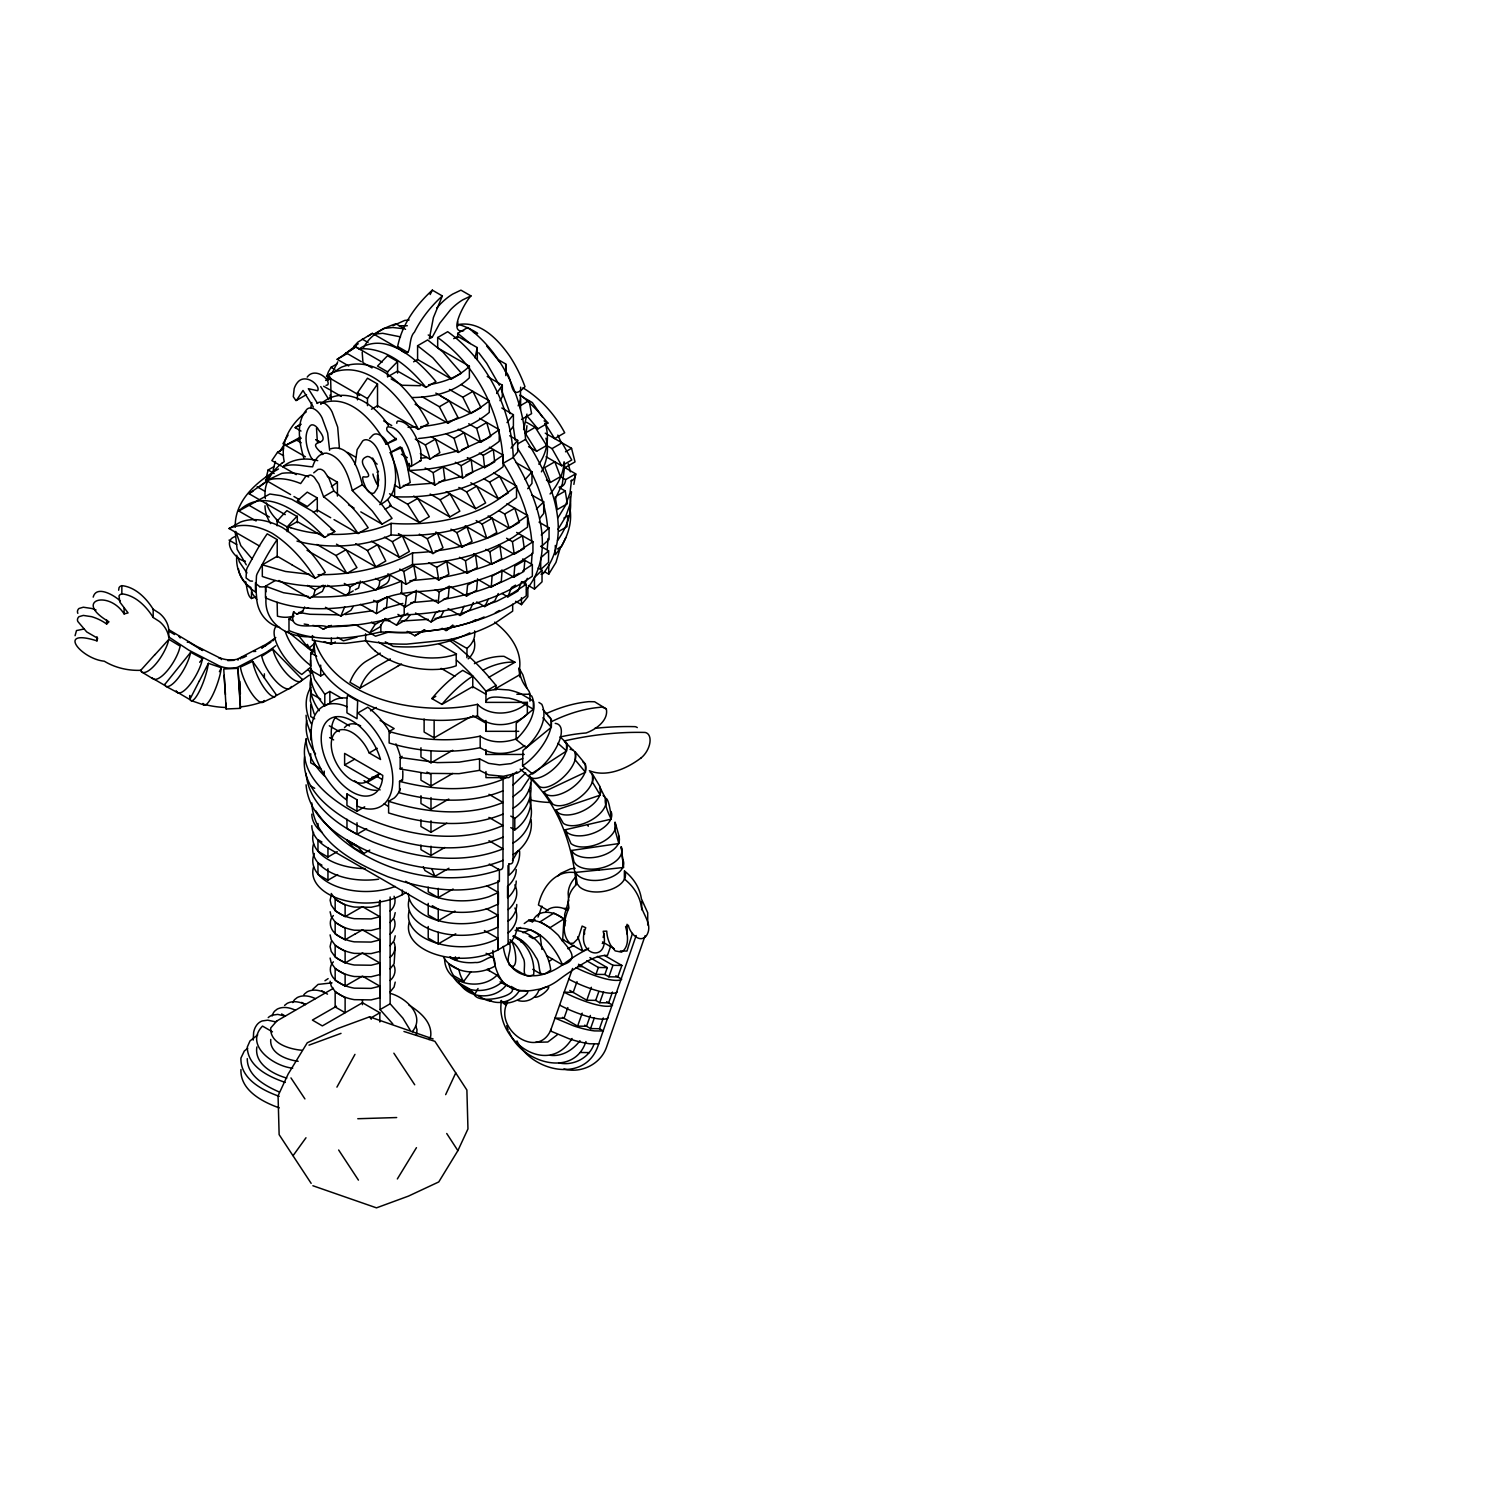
<?xml version="1.0" encoding="UTF-8"?>
<svg xmlns="http://www.w3.org/2000/svg" width="1498" height="1498" viewBox="0 0 1498 1498"><rect width="100%" height="100%" fill="white"/><g stroke="black" fill="none" stroke-linecap="round" stroke-linejoin="round"><path stroke-width="1.5" d="M154.987 654.514L140.756 670.318A56.568 46.195 0 0 1 104.28 661.198C81.061 658.933 55.688 627.924 96.977 640.863L96.977 636.762M96.977 640.863L97.613 638.242L86.697 631.913L77.859 621.539A5.543 4.531 0 0 1 77.634 618.73L78.046 617.831A5.543 4.531 0 0 1 79.057 616.67L83.308 615.416L91.696 616.689A46.363 37.862 0 0 1 106.639 624.029L106.639 619.91M106.639 624.029L108.961 621.801C72.634 600.698 108.399 589.313 124.109 613.899L128.079 612.925L119.84 602.065L119.016 595.998A4.251 3.464 0 0 1 120.608 594.332L121.844 593.845L121.844 585.643C135.307 587.01 146.373 598.226 153.171 609.255L153.171 617.476L159.462 621.52A32.862 26.833 0 0 1 168.694 636.912L188.917 650.226L219.12 665.805A24.792 20.242 0 0 0 237.246 667.434L265.745 652.697A162.046 132.311 0 0 0 275.782 645.75M124.109 613.899L124.109 607.757M168.787 637.867L168.694 628.711A32.862 26.833 0 0 0 159.462 613.3L153.171 609.255M176.09 691.477L189.815 699.547L189.815 695.447M235.28 532.408L237.133 549.279L246.29 564.821M235.28 527.202C234.287 500.557 257.281 481.064 278.459 468.986M239.212 687.488L239.193 681.328M264.36 677.939L264.36 673.819M310.704 753.681L310.704 762.856L320.684 768.624M310.704 739.881L310.704 730.088M310.704 704.959L310.704 716.531L314.692 718.834M310.704 681.796L310.704 693.387L320.684 699.135M314.505 650.656L310.723 652.847L310.704 670.224L320.684 675.972L324.467 673.8M320.684 675.972L320.684 665.131M357.46 399.835L357.46 392.813L367.478 378.208L377.515 383.994L377.515 407.306M397.569 373.114L397.569 361.524L387.533 355.738L377.515 366.074L387.533 371.86L387.533 376.504M420.957 845.041L420.957 849.666L430.975 855.452L444.812 847.475M420.957 819.631L420.957 826.503L430.975 832.289L446.779 823.17M420.957 795.7L420.957 803.527L430.993 809.313L448.763 799.052M420.957 773.249L420.957 780.196L430.993 785.982L452.714 773.436M420.957 747.764L420.957 757.033L430.993 762.819L452.714 750.273M424.121 719.021L424.121 732.054L434.139 737.84L470.84 716.662M428.222 926.513L428.222 938.104L438.24 943.89L455.748 933.797M428.222 903.369L428.222 914.941L438.24 920.727L454.961 911.065M430.975 855.452L430.975 846.183M430.975 832.289L430.975 820.829M430.993 809.313L430.993 797.554M430.993 785.982L430.993 774.391L426.967 772.088M430.993 762.819L430.993 751.247M434.139 737.84L434.139 720.482M526.528 589.519C558.211 550.684 536.303 494.977 513.271 457.489C511.586 408.917 487.487 360.157 447.696 331.713L437.678 337.518L437.678 347.911L469.38 366.224L469.38 377.796C454.4 392.513 432.379 397.401 411.969 397.532M438.24 943.89L438.24 932.299M438.24 920.727L438.24 909.155L432.229 905.691M457.695 337.687L457.695 333.324L467.751 327.519C502.616 353.341 522.128 396.764 525.592 439.363C550.159 476.851 575.195 533.569 543.062 573.678M524.225 754.43L485.951 754.486L485.951 749.824M518.72 731.324L485.951 731.324L485.951 720.463M314.449 640.208C334.747 701.345 421.874 716.568 477.506 704.322L477.506 715.894C490.295 728.964 514.938 726.586 527.352 713.947L527.352 702.375L485.951 702.375C486.944 694.042 502.373 697.956 508.721 698.087A55.314 45.165 0 0 1 520.368 701.682L533.363 709.209L516.23 723.197L516.098 739.488L526.116 747.689C537.108 737.222 548.867 719.658 541.808 704.303L538.924 702.431M456.459 660.131L460.916 664.082A184.104 106.283 60 0 1 477.75 681.496L485.951 691.177L485.951 694.248L472.731 686.608L441.947 704.397L431.911 698.592L432.791 697.469A107.762 62.223 -60 0 1 459.174 672.696L462.732 670.374L472.769 676.16L472.769 687.844M390.435 733.14A57.729 33.331 60 0 0 367.778 707.225L357.76 713.029A57.729 33.331 60 0 1 392.813 779.185A57.729 33.331 60 0 1 358.996 806.842L357.011 805.961L357.011 799.782L346.974 793.903L346.937 805.493L356.973 811.279L364.707 806.804M356.973 811.279L356.992 799.707M515.125 930.37C534.88 931.775 548.549 951.605 550.702 970.011C535.067 982.033 542.351 964.993 535.778 957.128C530.76 948.084 523.476 939.583 513.514 935.988M311.846 802.984C313.269 842.475 356.075 863.447 387.963 876.779C423.148 888.951 463.987 896.871 499.377 881.442L499.377 869.851L489.284 864.028M519.563 850.92C520.349 860.226 516.136 869.514 508.871 875.338L508.871 863.747M118.66 590.231L119.016 587.778A4.251 3.464 0 0 1 120.608 586.13L121.844 585.643M555.234 723.403A33.705 13.763 -50.8 0 1 558.174 743.738A33.705 13.763 -50.8 0 1 532.595 773.96L522.559 765.778L522.971 750.479L551.358 727.26L551.358 719.134L542.969 709.603M314.374 641.481C311.94 677.283 349.783 698.349 378.638 709.397C410.152 720.295 444.925 724.208 477.506 715.894M519.694 676.291L519.001 667.977M323.25 585.212L315.198 589.856L313.438 595.923L309.618 598.208L278.965 580.475M564.109 461.759C563.66 473.799 557.687 484.921 550.066 493.966M564.315 469.043L562.33 484.097L555.346 498.665M270.745 1039.443C269.434 1053.543 286.736 1059.798 298.177 1061.296M627.231 934.172L627.025 924.285M304.6 606.952L302.409 612.176L297.016 614.105L293.383 611.989L293.383 615.884L292.035 616.371A59.939 34.604 60 0 1 277.448 616.165L277.13 602.346M563.997 918.836L550.009 927.693L539.973 921.907L553.96 913.05L563.997 918.836L562.686 939.527L582.741 951.099L588.751 948.14M339.447 448.539L337.687 427.136L332.163 412.1A13.37 7.715 60 0 0 317.07 403.393M355.12 464.68L357.142 449.643L362.647 440.992A13.37 7.715 60 0 1 377.739 449.7C385.342 465.784 388.694 485.858 380.867 502.448M358.265 582.198L350.214 586.841L349.24 592.44L346.263 595.53L327.5 585.325M360.269 581.037L358.621 587.984L355.232 589.725M316.509 428.147L317.37 442.116M405.19 606.99L415.208 601.204L416.556 590.399L406.52 596.185L405.19 606.99L387.345 596.691M438.202 602.926L448.258 597.122L449.306 586.149L439.251 591.953L438.202 602.926L418.111 591.336M491.269 587.141L492.093 576.112L502.111 570.326L501.287 581.355L491.269 587.141L477.338 579.127M531.378 564.034L532.202 553.005M547.238 549.41L548.062 538.475M93.194 597.122C96.378 584.726 114.541 595.418 120.158 600.923M513.87 577.198L514.769 566.132L524.824 560.327L523.926 571.393L513.87 577.198L501.774 570.214M362.179 352.142L362.965 362.647L372.047 367.909M240.504 706.925L240.373 708.367L226.179 708.985L226.029 703.18M237.957 660.169L238.276 659.139M304.543 756.696C300.686 790.101 332.837 812.777 359.146 826.39C403.205 846.782 457.021 856.987 503.01 837.12M531.434 777.949C531.322 790.476 523.495 801.786 513.102 808.283M306.753 720.575C304.431 732.372 308.869 744.3 315.535 753.906M560.608 546.658L555.983 562.387L548.755 574.165L544.804 571.88M330.627 378.058L331.17 399.835M505.8 375.605L505.725 363.995L497.748 359.389M520.536 409.31L520.667 398.768M526.94 414.103L523.607 429.608M525.948 434.682L526.94 425.713M563.922 467.058L575.663 473.836L565.607 479.622L565.439 481.214A16.984 9.812 60 0 1 559.166 487.019M256.87 1046.971C254.117 1063.842 272.954 1074.235 286.792 1078.092M416.425 1035.024L417.024 1029.725L415.789 1026.13M571.506 480.109L570.045 492.786L565.495 505.444L557.911 517.84M571.506 491.719L570.045 504.395L565.495 517.053L557.911 529.449M325.16 585.381L322.351 591.429L309.618 598.208M450.392 586.767L466.515 596.092L467.563 585.1L475.578 580.475M310.798 678.837C308.438 690.072 312.689 701.682 319.243 710.745M310.798 690.353L310.311 700.858L314.224 713.928M344.727 606.859L340.776 616.146L325.422 607.289M203.016 703.386A24.867 5.524 -71.2 0 0 211.012 698.237A24.867 5.524 -71.2 0 0 220.543 672.508L221.404 667.771L208.391 663.333L207.529 668.089A24.867 5.524 -71.2 0 1 196.762 695.858A24.867 5.524 -71.2 0 1 189.666 695.877M442.341 295.949C431.012 306.266 421.238 318.437 414.422 332.2C406.576 339.409 414.103 364.183 397.569 346.862C401.857 324.71 415.807 305.236 432.323 290.144L442.341 295.949L433.409 317.595L429.346 338.679L432.229 337.293L439.794 323.212L450.561 309.674A51.737 29.866 -60 0 1 462.657 299.9L470.971 295.93L460.935 290.144L452.639 294.114A51.737 29.866 -60 0 0 440.524 303.888L436.742 308.026M310.723 408.205L311.79 402.55M632.456 933.423L626.969 951.061L620.284 950.949M636.182 935.52L597.627 1046.952C583.827 1083.859 531.135 1070.939 516.96 1040.904M645.114 935.67L606.559 1047.102C600.679 1064.179 581.149 1073.766 563.922 1068.973M603.17 937.505L604.031 933.404M506.886 1003.417C494.583 1029.894 538.344 1060.734 551.283 1029.051M647.716 924.978L647.716 912.75L641.387 898.8A56.568 46.195 0 0 0 624.385 870.918L624.385 879.064A56.568 46.195 0 0 1 641.387 906.927C644.084 916.102 653.222 925.989 646.144 936.138C639.047 943.815 629.591 932.336 628.355 925.258L625.584 926.682C627.924 934.733 629.591 946.755 621.539 952.166L615.172 950.874L610.529 945.013A46.363 37.862 0 0 1 606.746 931.119L603.188 931.269C611.559 964.993 574.052 955.799 585.737 927.749L582.142 926.064L578.153 938.422L573.434 943.178L570.12 943.347C560.776 934.621 564.203 918.499 568.884 908.088L568.154 901.571A32.862 26.833 0 0 1 575.475 885.505L576.262 880.712M513.065 936.512C527.689 942.504 535.273 959.656 533.644 974.824C517.915 980.179 528.026 965.012 522.802 957.372C520.124 950.968 516.604 944.526 510.781 940.519M331.208 895.373L330.122 900.223L331.245 905.092L334.503 909.661A33.686 19.455 0 0 0 354.296 918.686L371.13 918.911L379.93 916.739L379.93 928.254L371.13 930.427L354.296 930.202A33.686 19.455 0 0 1 334.503 921.176L331.245 916.607L330.122 911.739M331.208 941.68L330.103 946.53L331.227 951.417L334.503 955.986A33.686 19.455 0 0 0 354.277 965.012L371.111 965.236L379.912 963.045L379.912 974.561L371.111 976.752L354.277 976.509A33.686 19.455 0 0 1 334.503 967.502L331.227 962.933L330.103 958.046M395.21 912.638L394.124 917.488L390.098 922.543M395.21 935.801L394.105 940.632L390.098 945.706M394.086 942.56C396.352 947.766 394.405 953.851 390.098 957.334M395.21 982.108L394.105 986.957L390.098 992.013M346.937 698.087L347.611 695.166L357.648 700.952L357.011 718.722L346.937 712.861L346.937 698.087A57.729 33.331 60 0 0 329.916 702.937L329.803 691.421L324.804 694.304L324.804 705.82L328.137 703.891M266.288 477.319L268.123 469.998L274.153 466.515M521.622 581.655L517.896 591.073L507.841 596.878L501.924 593.451M573.865 484.378L575.663 473.836L575.457 475.428A16.984 9.812 60 0 1 571 480.952M360.419 604.331L376.429 613.581L377.44 602.589L373.564 600.342M176.258 690.878A24.867 7.902 -61.7 0 0 187.699 687.245A24.867 7.902 -61.7 0 0 201.35 663.296L202.567 658.708L190.695 652.304L189.478 656.892A24.867 7.902 -61.7 0 1 175.828 680.841A24.867 7.902 -61.7 0 1 164.387 684.474M141.954 672.134L153.302 678.987A24.867 8.539 -58.9 0 0 178.917 650.712L180.228 646.181L168.9 639.328L167.57 643.859A24.867 8.539 -58.9 0 1 152.833 667.19A24.867 8.539 -58.9 0 1 140.475 670.299M306.453 739.02C295.349 774.204 331.526 800.85 359.146 814.818C403.205 835.21 457.021 845.415 503.01 825.548L488.891 817.402M464.062 606.241L460.036 615.491L448.089 608.6M473.349 602.552L470.054 609.705L460.036 615.491M507.653 1001.076L506.137 1005.364L500.632 1001.001M538.044 917.113L541.939 906.121M572.592 968.438L550.44 1030.961L568.865 1038.676A34.529 8.614 19.5 0 0 579.707 1041.859L582.703 1042.533A36.158 9.025 19.5 0 0 589.875 1043.788L598.826 1043.863M563.997 1018.378L567.817 1007.574M573.172 992.444L577.011 981.639M562.48 1017.385L577.61 1026.13L582.198 1013.154M569.764 990.421L586.785 1000.233L591.354 987.294M595.942 974.337L598.376 967.483L607.289 967.633L604.874 974.486L595.942 974.337L578.509 964.263M610.529 946.755L607.458 955.387A64.058 36.982 -60 0 0 587.385 961.192L585.793 962.09A276.699 159.762 -60 0 0 563.51 976.378L556.938 981.209A55.782 32.207 -60 0 1 550.047 985.291L549.092 985.74A65.631 37.899 -60 0 1 536.265 989.672A92.239 53.254 -60 0 1 502.56 981.546L497.018 975.179L486.981 969.393M590.362 1015.457L586.523 1026.261L577.61 1026.13M586.785 1000.233L595.698 1000.383L598.751 991.751M585.961 1041.541C573.491 1079.103 520.405 1061.913 509.208 1031.86M584.651 1025.175L590.549 1028.583L594.369 1017.797M595.773 1000.421L599.724 1002.705L603.544 991.919M608.881 976.808L612.963 965.311L621.876 965.461L617.813 976.939L608.881 976.808L604.949 974.524M590.549 1028.583L599.462 1028.733L603.282 1017.947M612.457 992.05L608.637 1002.855L599.724 1002.705M331.47 374.425L337.743 361.842M518.158 405.864L520.312 399.816L520.667 387.158M282.935 443.783L288.065 435.15M311.453 653.821L314.056 646.743M475.091 357.947L477.225 347.592L457.733 336.338L453.707 338.642M541.415 471.833C546.901 461.684 549.204 449.456 545.946 438.221M518.252 850.564L512.466 860.376M445.655 1094.645L455.748 1072.924L434.888 1041.335L403.954 1031.467M312.876 1185.742L376.485 1207.856L408.486 1196.097L438.764 1181.941L457.882 1150.651L467.956 1128.93L466.889 1090.057L455.748 1072.924M568.884 899.942L564.671 914.323L564.989 925.933M407.943 613.225L401.932 616.689L396.521 625.153L384.949 618.468M476.701 601.953L484.772 606.615L488.236 599.331M498.254 593.545L494.789 600.829L484.772 606.615M507.841 596.878L511.567 587.459L515.593 585.138M524.337 584.632L527.333 578.34M443.577 611.334L441.086 616.146L431.031 621.951L415.526 612.982M565.813 537.632L561.656 546.339L557.387 548.98M429.046 1039.612L430.731 1036.11C432.192 1021.861 419.665 1011.712 408.804 1004.952M502.579 1001.919C509.245 1008.004 543.362 987.201 519.094 991.021C513.009 1001.319 498.946 1005.682 488.311 999.896M430.151 294.544L432.323 290.144M383.207 619.779L375.174 624.423L369.725 632.868L355.55 624.685M385.229 618.618L379.78 627.063L369.725 632.868M572.067 1038.489C546.976 1079.234 494.04 1038.62 501.549 1000.439M189.815 699.547L199.271 681.01M199.346 681.01L208.391 663.333M219.401 671.684L221.404 667.771M528.85 778.81L521.435 789.877L513.102 796.674M458.725 982.763L464.923 988.38L474.941 994.166L478.031 988.493M310.76 687.451C303.794 698.48 305.423 712.805 311.378 723.89M558.773 1062.906C573.097 1066.201 589.051 1058.206 594.013 1044.125M336.919 1087.136L354.97 1054.367M509.151 964.899C519.993 973.4 515.424 942.504 509.9 939.677M363.752 347.349C370.043 334.934 383.207 327.931 395.921 323.793L405.546 329.335M337.031 363.864L331.021 367.328L328.38 371.86L326.714 376.429L330.721 378.732M367.478 405.621L367.478 398.599L377.515 383.994M487.224 376.466L502.317 385.173L496.624 393.468M499.939 400.659L502.317 396.745L502.317 385.173M501.83 408.018L513.402 414.703L506.998 422.586M509.695 435.768L517.671 440.375L511.005 448.108M557.499 540.628C566.207 528.139 572.816 512.672 569.97 497.205M397.344 1178.945L416.463 1147.655M412.212 1031.729C425.975 1015.681 405.752 997.612 390.435 993.436M353.228 606.54L350.832 610.341L340.776 616.146M538.849 464.23C547.107 452.583 549.747 437.135 545.178 423.522M473.817 993.792C478.499 1007.18 530.142 992.743 506.099 985.328C494.022 1000.608 467.676 999.185 458.519 981.527M276.568 540.553L277.224 539.617L267.206 533.831L266.55 534.767A129.446 74.731 -60 0 0 255.877 551.938L247.526 567.218A7.303 4.213 -60 0 0 246.44 570.12L246.084 577.985L250.11 580.962A29.117 16.815 -60 0 0 252.544 581.112M333.361 915.54C328.549 920.39 329.822 928.329 334.503 932.823A33.686 19.455 0 0 0 354.277 941.849L371.111 942.073L379.912 939.883L379.912 951.399L371.111 953.589L354.277 953.365A33.686 19.455 0 0 1 334.503 944.339L331.227 939.77L330.103 934.883M333.361 961.847C328.549 966.697 329.822 974.655 334.503 979.13A33.686 19.455 0 0 0 354.277 988.156L371.111 988.38L379.912 986.208L379.912 997.724L371.111 999.896L354.277 999.672A33.686 19.455 0 0 1 334.503 990.646L331.227 986.077L330.103 981.209M293.102 1155.632L305.985 1137.768M240.335 658.951L241.44 657.435A24.867 7.19 64.7 0 1 243.425 657.248M463.668 981.471A60.051 34.66 -60 0 1 458.931 969.637L448.894 963.851A60.051 34.66 -60 0 0 453.651 975.685L463.668 981.471L470.859 971.771M441.947 704.397L442.828 703.274A107.762 62.223 -60 0 1 469.211 678.482L472.769 676.16M312.595 989.485L318.082 984.411L332.032 982.875M409.984 615.06L406.538 619.367L396.521 625.153M283.553 448.782L277.523 452.265L271.85 460.579L281.549 466.178M431.031 621.951L435.525 612.963L439.532 610.641M516.192 462.713L531.977 471.833L525.161 479.472M527.689 488.723L531.977 483.405L531.977 471.833M531.659 494.92L543.699 501.867L536.415 509.039M540.029 518.046L543.699 513.477L543.699 501.867M515.612 601.278L521.454 604.649L527.839 596.747L527.839 587.478M525.723 772.874L513.102 784.989M190.695 652.304L164.256 685.092L151.635 677.733M199.683 662.247L202.567 658.708M285.257 514.657L248.893 493.628L267.206 481.008L260.446 485.989M272.823 640.938L274.19 639.271M387.533 371.86L397.569 361.524M469.38 366.224C458.613 377.14 443.408 382.308 428.578 384.799M527.352 702.375C514.938 714.995 490.295 717.392 477.506 704.322M470.971 295.93C465.316 301.379 447.116 334.185 463.687 330.74M327.051 379.331L329.841 376.148M509.62 431.218L513.402 426.312L513.402 414.703M513.571 456.796L517.671 452.003L517.671 440.375M538.138 568.023L542.033 570.27L534.468 577.479L534.468 589.07L528.382 585.493M539.037 522.128L549.054 527.914L541.246 534.992M548.568 550.833L540.722 557.874L540.722 569.465L548.568 562.405L548.568 550.833L540.628 546.246M154.931 654.738L168.9 639.328M579.951 1040.698C573.228 1049.873 562.068 1056.802 550.403 1055.322M284.564 1005.42L287.129 1003.398A42.787 24.698 60 0 1 305.386 1004.484M348.716 365.98L337.162 359.295L355.775 346.881L382.14 362.142M360.232 349.558L354.24 346.094L357.91 342.106L372.365 333.361L398.58 348.491M307.202 377.103C312.464 369.632 322.95 373.714 327.107 380.192A4.176 2.416 60 0 1 328.137 383.113L328.137 383.619A3.801 2.191 60 0 1 327.613 384.911L326.04 385.323M378.47 471.346L377.122 472.282M497.018 975.179C480.746 991.807 444.925 984.542 444.588 958.739M313.737 472.844L318.025 469.398L320.329 469.211A8.258 4.756 60 0 1 324.373 471.552L328.905 478.18L333.979 491.175A103.418 59.714 60 0 1 362.928 520.199L368.171 527.727L358.116 533.531L334.035 519.619M369.594 438.521L372.721 435.188A13.37 7.715 60 0 1 387.795 443.895C396.052 462.17 403.149 494.677 379.762 504.62M557.256 1034.818L547.8 1042.009L535.704 1042.327M277.167 525.817L277.167 521.154A138.434 79.918 -60 0 1 286.904 510.631L296.922 516.417A138.434 79.918 -60 0 0 287.185 526.94L287.185 531.621M452.845 625.003L446.029 630.564L442.097 628.299M301.004 431.049L295.181 427.679L299.769 424.571M390.266 452.639L400.322 446.835L403.898 455.729A62.223 35.915 60 0 1 407.98 469.66L410.227 482.506L400.172 488.311L397.925 475.465A62.223 35.915 60 0 0 393.843 461.534L390.266 452.639L401.82 447.509L408.336 464.979A3.445 1.985 60 0 0 408.898 465.784C413.504 469.174 411.238 457.602 410.639 455.86A39.978 23.088 60 0 0 407.681 446.722C403.88 438.539 398.075 427.08 387.776 426.836A4.176 2.416 60 0 0 386.746 428.559L386.746 429.083A3.801 2.191 60 0 0 387.252 430.956L396.464 439.569L386.109 444.176C374.107 421.818 349.371 392.139 320.928 403.655M410.789 466.608L421.181 460.392L420.695 450.055A39.978 23.088 60 0 0 417.736 440.918C413.935 432.735 408.149 421.256 397.831 421.032A4.176 2.416 60 0 0 396.801 422.754L396.801 423.279M516.098 739.488C527.071 729.02 538.831 711.475 531.79 696.121L528.906 694.248M524.431 768.324L517.484 773.024L503.422 776.282L488.61 774.859L479.566 770.346L459.025 773.661L425.956 773.342L400.172 768.961L400.172 757.464L402.138 756.321M450.018 956.735L456.047 960.218L459.043 957.372M557.425 876.386L560.589 873.409L570.588 868.859L575.157 868.334M369.557 779.391L368.302 780.552A29.323 16.927 60 0 1 337.556 765.216A29.323 16.927 60 0 1 338.698 730.312A29.323 16.927 60 0 1 369.201 752.951L380.548 759.486L379.2 755.441A43.517 25.129 60 0 0 329.167 719.34A43.517 25.129 60 0 0 340.402 782.593A43.517 25.129 60 0 0 382.758 775.421L344.615 753.4L344.615 764.991L369.557 779.391L379.593 773.605L378.339 774.766A29.323 16.927 60 0 1 371.729 777.331M576.262 876.648L575.475 877.36A32.862 26.833 0 0 0 568.154 893.445L568.51 897.976M345.214 353.753L356.524 345.177M461.066 384.518L489.284 400.809C470.241 416.931 445.149 424.196 420.695 426.668M479.566 418.317L499.246 429.683L486.176 438.783L461.553 449.793M489.378 447.247L503.085 455.111L489.94 464.155L465.897 475.035M534.468 589.07L542.033 581.842L542.033 570.27M541.246 546.601L549.054 539.523L549.054 527.914M247.694 1048.226L244.286 1051.053L240.935 1058.037C240.111 1078.729 262.356 1090.394 279.227 1096.33M317.295 497.935L307.315 506.53L297.297 500.725L307.259 492.149L317.295 497.935L317.295 511.941M315.385 642.885L308.7 648.334L297.465 634.16M310.142 667.64L301.791 674.456L300.443 673.538A33.705 13.763 50.8 0 1 276.138 626.445M516.866 771.788L508.74 777.631L485.951 777.631L485.951 771.545M276.849 1020.981L270.745 1027.928C269.677 1043.488 289.451 1049.18 301.903 1050.267M331.414 486.738L337.406 482.169L327.369 476.383M466.87 657.659L467.02 648.297A39.491 22.788 0 0 0 471.215 643.953L472.731 641.537A45.764 26.421 0 0 0 474.51 636.407L474.754 633.691A55.482 32.038 0 0 0 474.585 630.92M506.923 503.684L527.558 515.499L513.121 525.629A153.845 88.813 0 0 1 435.019 551.039M305.405 456.796L285.575 445.337L301.229 438.146M424.383 629.684L414.89 635.77L407.25 631.37M508.103 932.842L509.489 931.793A54.265 31.327 0 0 0 514.9 908.031M443.502 957.241C454.006 974.374 479.042 975.535 495.126 966.004C494.827 947.766 484.959 963.738 475.39 962.484C466.908 963.308 458.276 962.072 450.673 958.102M546.508 955.649L562.555 964.899C583.321 958.383 564.371 945.294 558.548 935.52C550.421 927.768 539.86 918.461 527.764 920.989L524.244 923.536M390.098 911.027C394.405 907.526 396.371 901.459 394.086 896.253M390.098 934.19C394.405 930.689 396.352 924.603 394.086 919.398M390.098 968.85L394.105 963.794L395.21 947.429M390.098 980.497C394.405 976.996 396.352 970.929 394.086 965.723M493.834 472.975L516.529 486.064L503.796 495.351A120.271 69.432 0 0 1 391.09 523.345L388.263 524.674A91.415 52.767 0 0 1 327.875 534.262M320.722 404.104C343.66 383.113 375.024 403.599 388.394 425.582M309.112 675.261L302.69 679.905L272.823 649.14L261.701 656.33L263.086 660.824A24.867 8.913 57.1 0 0 278.478 683.743A24.867 8.913 57.1 0 0 291.38 686.515M281.924 463.275L284.246 461.646A120.271 69.432 0 0 1 306.266 411.856M545.871 911.308C551.695 905.522 560.907 906.44 567.555 910.26M356.955 637.081L343.398 640.826L337.368 637.343M524.899 745.536C512.26 754.636 493.422 756.453 480.184 747.652C450.093 753.943 418.522 751.809 389.143 742.989L389.143 731.473L394.18 728.59L380.099 720.444M522.708 758.437L511.061 763.606L499.527 764.898L488.61 763.343L479.566 758.849L459.025 762.164L437.229 762.632L400.172 757.464M508.028 909.548L509.489 908.537A54.265 31.327 0 0 0 514.9 884.775M508.028 921.158L509.489 920.146A54.265 31.327 0 0 0 516.754 904.492M324.954 980.759L328.137 978.606M367.965 336.301L372.365 333.361M349.315 351.206L355.775 346.881M393 325.703L404.685 320.441L409.123 319.973M510.762 827.608L514.788 829.929L514.788 818.414C526.004 810.624 533.082 796.674 530.442 782.948M514.788 829.929C527.408 821.372 534.43 804.726 529.243 789.97M513.102 843.056C526.959 834.835 535.235 817.253 529.693 801.617M513.102 854.572C524.731 847.381 533.194 833.787 531.06 819.818M520.686 549.785L532.932 541.77L516.641 532.445M522.858 570.832L532.352 564.615L522.615 558.997M522.315 582.048L526.247 584.314L512.822 593.096L496.55 601.391L461.665 613.337M270.969 642.136L261.701 648.128L263.086 646.462A24.867 8.913 57.1 0 1 265.539 646.031M289.844 688.387L300.948 681.197M573.154 750.311L564.334 741.229A24.867 11.254 -44.2 0 1 557.2 765.459A24.867 11.254 -44.2 0 1 530.573 777.425L528.85 775.477L566.544 750.985L566.544 742.858L560.87 737.615M317.557 403.43L308.345 388.694L317.557 390.716A3.801 2.191 60 0 0 318.082 389.424L318.082 388.918A4.176 2.416 60 0 0 317.052 385.997C312.895 379.518 302.409 375.436 297.147 382.908A39.978 23.088 60 0 0 294.188 388.619L293.29 396.67L295.93 400.565A3.445 1.985 60 0 0 296.473 400.397L303.008 390.454L313.4 407.082M430.563 551.564A153.845 88.813 0 0 1 412.53 552.912C383.657 568.285 350.626 575.138 318.025 574.67M527.558 515.499L527.558 527.109L513.121 537.258A153.845 88.813 0 0 1 412.53 564.521C366.879 588.077 311.022 593.601 262.319 576.468L262.319 564.84L277.224 556.245L292.241 564.952M380.267 653.109L366.804 660.88A26.852 15.504 -60 0 0 349.989 682.32L360.026 688.125L397.607 666.329M354.24 346.094L358.265 343.772M337.162 359.295L347.199 353.509M359.614 395.416L326.508 376.279L336.544 370.493A93.063 53.741 60 0 1 341.525 367.16C376.279 353.397 407.194 387.701 423.522 414.497A93.082 53.741 60 0 1 428.503 423.578L418.466 429.383L377.515 405.752L371.485 409.216M325.665 380.455L329.279 378.732A107.369 61.998 60 0 0 328.38 380.136M296.473 400.397L306.528 394.592M417.586 359.745L417.586 345.738L427.642 339.934L442.79 351.88L461.421 373.208L451.366 379.013L417.624 359.501L413.598 361.804M295.181 427.679L301.192 424.215M387.533 376.859L397.569 371.073L425.919 387.383L435.955 381.597C418.934 361.037 386.971 330.59 359.164 348.847C386.634 346.937 409.759 367.328 425.919 387.383M285.575 445.337L300.312 437.173M296.248 474.623L282.729 466.814C292.447 458.65 305.835 457.564 317.726 460.616M269.453 477.675L265.446 479.997L272.973 472.338A153.845 88.813 0 0 1 275.445 461.496M290.575 494.546L266.494 480.633L281.793 473.368A103.418 59.714 60 0 1 308.682 476.944M248.893 493.628L252.919 491.307M256.121 520.967L238.762 510.987C266.962 483.835 304.506 516.304 324.71 537.408L297.278 521.604L288.196 526.847L288.196 531.472M238.762 510.987L269.827 494.003L280.575 495.632L291.773 499.321L312.839 511.492L334.766 531.49L324.71 537.408M421.893 396.633L439.363 406.726L449.381 400.94L457.957 417.455L447.939 423.26L415.115 404.31M259.66 546.115L229.044 528.532L240.317 522.165A98.437 56.83 60 0 1 282.167 527.427A98.456 56.849 60 0 1 324.036 570.495L325.253 572.479L315.198 578.284L292.166 564.989M449.437 389.48L462.845 397.213L472.9 391.409L480.952 407.643L470.896 413.448L440.992 396.184M386.109 444.176L396.165 438.371M245.447 561.17C236.291 560.739 221.105 540.984 235.074 536.621M266.494 480.633L271.737 479.173A103.418 59.714 60 0 1 300.667 483.554L305.742 476.42L310.273 475.016A8.258 4.756 60 0 1 314.318 477.356L318.849 483.985L323.587 496.756L333.661 490.951M415.302 439.139L425.338 444.943L435.375 439.157L435.768 440.206A107.369 61.998 60 0 1 439.832 452.621L430.02 459.231L420.32 453.613M313.307 512.353L317.295 510.032L330.702 517.728M282.729 466.814C292.016 462.62 304.375 466.571 312.633 466.814C314.449 460.41 318.962 452.92 326.508 453.126C342.761 456.89 348.603 476.252 352.292 490.501L362.329 484.715L382.439 505.313L392.064 518.364L382.046 524.15L360.793 511.885M446.292 433.877L454.081 438.371L464.099 432.585L468.406 446.647L458.388 452.433L431.349 436.836M468.743 423.765L476.664 428.353L486.719 422.548L490.745 436.442L480.689 442.247L458.257 429.214M521.061 405.265L529.075 400.621L531.584 413.654L521.547 419.44M425.132 467.975L433.203 472.638L443.221 466.852L462.676 478.068L472.694 472.282L471.215 459.849L461.178 465.635L455.355 462.283M385.155 509.189L391.203 505.706L387.795 499.976M479.323 453.051L483.274 455.336L493.329 449.531L494.658 461.871L484.603 467.676L467.339 457.602M408.074 469.717L434.813 485.146L444.831 479.36L443.221 466.852M532.932 541.77L532.932 553.38C505.594 572.91 473.012 583.752 440.131 589.426C419.496 592.496 398.618 590.924 379.443 600.436C342.499 610.061 301.21 613.731 265.483 597.796L265.483 586.186L275.22 580.569M389.536 493.778L407.625 504.227L417.68 498.422L429.308 516.698L419.253 522.521L389.499 505.332M526.453 422.267L537.876 428.877L547.912 423.073L539.823 413.373A128.248 74.039 60 0 0 520.705 395.191M517.54 444.007L525.592 439.363M245.635 581.599C246.927 585.755 247.75 603.806 255.259 596.522M316.864 544.448L336.001 555.496L346.057 549.691L356.955 567.611L346.899 573.416L307.034 550.29M430.169 494.04L440.15 499.808L450.168 494.022L459.849 511.174L449.812 516.96L413.654 496.1M531.753 541.171C529.412 513.29 518.027 486.775 503.234 463.275L513.271 457.489M458.837 487.449L466.646 491.943L476.664 486.157L485.633 502.916L475.596 508.702L446.179 491.719M536.602 451.291L546.62 445.505L535.217 427.323L525.18 433.109L536.602 451.291L528.588 446.666M355.644 543.68L367.441 550.496L377.496 544.692L385.772 561.038L375.717 566.843L347.405 550.496M483.779 478.78L489.565 482.113L499.62 476.308L508.346 492.936L498.291 498.74L470.821 482.787M546.208 445.262L552.032 448.614L562.068 442.828L571.749 459.998L561.731 465.784L546.077 456.759M384.443 537.127L392.326 541.677L402.344 535.872L409.366 551.507L399.329 557.293L371.467 541.209M565.514 451.797L571.543 448.314L575.026 461.89L564.971 467.694L564.072 463.275M419.328 534.149L427.286 538.737L437.341 532.932L443.015 547.781L432.959 553.586L398.412 533.606M526.247 584.314L526.247 595.886C484.303 625.19 431.293 635.395 380.848 631.913C351 638.897 318.044 642.586 288.983 630.602L288.983 619.011L293.964 616.146M297.016 614.105L303.045 610.622M345.177 595.53L353.228 590.886M450.935 529.187L456.927 532.651L466.964 526.865L472.076 541.396L462.058 547.201L435.806 532.033M375.717 578.434L379.762 580.775L389.817 574.97L389.443 578.49A19.923 11.497 60 0 1 385.604 584.108L375.549 589.912L361.917 582.048M550.421 482.431L560.458 476.645L554.803 461.796L544.785 467.582L550.421 482.431L546.433 480.128M476.158 520.592L482.131 524.057L492.168 518.271L496.83 532.539L486.813 538.325L465.185 525.835M399.741 569.109L403.786 571.45L413.804 565.645L416.088 578.546L406.07 584.332L387.888 573.846M498.834 510.631L504.695 514.02L514.769 508.215L519.375 522.446L509.32 528.251L489.453 516.791M317.276 625.733L323.268 629.197L329.298 625.715M557.219 495.613L565.252 490.988L567.311 503.759L557.275 509.545L555.215 496.774M428.615 562.649L436.704 567.33L446.76 561.525L448.82 574.277L438.764 580.101L413.429 565.476M377.44 602.589L387.495 596.784L386.484 607.776L376.429 613.581M459.512 557.293L465.485 560.758L475.521 554.972L477.244 567.536L467.226 573.341L445.561 560.832M485.895 549.373L489.921 551.695L499.939 545.909L501.68 558.492L491.644 564.278L473.593 553.848M324.242 641.631L331.358 644.271L335.383 641.949M506.567 538.25L512.428 541.639L522.484 535.835L524.281 548.437L514.226 554.241L498.647 545.253M563.941 518.027L567.967 515.705L566.937 526.697L558.904 531.322M466.515 596.092L476.551 590.306L477.581 579.314M414.89 635.77L424.945 629.965M390.304 658.895L376.841 666.666A26.852 15.504 -60 0 0 360.026 688.125M541.021 574.258L545.029 571.936M446.029 630.564L454.044 625.939M471.496 622.119L475.503 619.798M397.532 666.348L401.539 664.026M495.332 612.813L499.358 610.491M370.512 710.838L376.316 707.487M431.911 698.592L435.787 696.364M488.517 677.508L514.956 662.247L504.04 656.349A107.762 62.223 -60 0 0 477.656 662.022L474.398 663.67M344.615 764.991L354.633 759.186M369.201 752.951L377.234 748.307M485.951 702.375L485.951 691.177L496.007 685.372L487.805 675.692A184.104 106.283 60 0 0 470.971 658.277L457.826 646.743A184.104 106.283 60 0 0 450.374 640.938M494.003 689.604L520.143 674.512M366.991 782.462L378.47 775.833M400.172 768.961L402.138 767.837M503.066 790.775C470.335 804.351 433.128 801.524 399.517 792.854L399.517 781.338L402.456 779.634M503.066 814.088C466.702 828.937 425.263 824.387 388.6 812.927L388.6 801.299L394.199 798.059A57.729 33.331 60 0 0 400.359 788.903M346.974 819.256L346.974 828.506L356.992 834.292L366.673 828.712M321.958 842.026L317.969 839.723L317.969 851.276L327.95 857.043L337.219 851.669M363.752 853.523L356.992 845.771L346.974 839.985L353.715 847.737L363.752 853.523L369.763 850.059M321.958 865.17L317.969 862.867L317.969 874.457L327.95 880.206L337.668 874.607M502.972 779.335L506.998 777.013M345.12 916.607L345.12 905.017L335.159 899.268L335.159 910.84L345.12 916.607L362.479 906.664L379.93 916.739M406.333 892.396L402.307 894.718L402.325 890.093M423.335 866.78L424.926 870.525L434.963 876.311L448.951 868.241M345.12 939.752L345.12 928.18L335.159 922.431L335.159 934.003L345.12 939.752L355.157 933.966M355.157 934.04L362.46 929.809L379.912 939.883M428.222 887.153L428.222 891.797L438.24 897.583L453.108 889.007M345.12 962.914L345.12 951.342L335.159 945.575L335.159 957.166L345.12 962.914L362.46 952.971L379.912 963.045M333.417 988.305L275.37 1021.823L267.749 1020.157L262.15 1020.962A34.529 19.923 60 0 0 256.795 1024.969L255.652 1026.71A36.158 20.878 60 0 0 253.649 1032.272L253.199 1040.08M257.712 1034.912L249.979 1040.941L247.264 1047.102C247.676 1066.688 269.06 1077.006 285.275 1082.399M345.12 986.077L345.12 974.505L335.159 968.738L335.159 980.31L345.12 986.077L362.46 976.134L379.912 986.208M336.47 1006.263L312.389 1020.082L322.351 1025.905L362.479 1002.742L379.837 1012.779L379.837 1021.992M392.794 1023.902L380.08 1009.596L390.135 1003.791L390.135 896.965M371.766 1017.442L379.837 1012.779M508.028 944.133L497.973 949.938L497.973 880.618M331.376 625.378L323.268 629.197M289.17 688.537L276.681 695.334L252.619 661.348L240.335 667.134L241.44 671.778A24.867 7.19 64.7 0 0 253.836 696.364A24.867 7.19 64.7 0 0 264.247 700.521M420.844 460.804L419.59 460.616M541.976 949.451L540.123 935.389L533.101 938.591L529.094 936.269M518.926 550.927C494.565 564.634 467.619 573.135 440.131 577.816M519.076 573.303C495.632 586.43 469.81 594.856 443.371 599.369M482.787 670.28L487.693 667.808A107.762 62.223 -60 0 1 514.076 662.135L514.956 662.247M497.973 869.065A7.097 4.101 60 0 0 502.972 866.181L503.066 779.26C470.335 792.835 433.128 790.008 399.517 781.338M503.066 860.358C461.141 877.116 413.261 869.495 372.365 853.242C343.417 840.284 308.906 819.762 306.06 784.84M499.377 869.851C436.012 891.778 353.678 866.855 315.816 810.867M516.529 486.064L516.529 497.654L503.796 506.923A120.271 69.432 0 0 1 391.09 534.917L388.263 536.247A91.415 52.767 0 0 1 296.997 541.134M242.376 657.978L246.477 656.049M262.993 702.225L275.276 696.439M590.118 772.182A24.867 12.433 -35.3 0 1 582.235 795.513A24.867 12.433 -35.3 0 1 552.818 804.145L543.793 791.899L585.437 772.238L585.437 764.111L575.344 751.959L575.344 760.104L585.437 772.238M229.044 528.532L230.243 527.97A98.437 56.83 60 0 1 272.112 533.232A98.456 56.849 60 0 1 313.981 576.318L315.198 578.284M469.885 632.849C446.367 644.758 419.309 648.54 393.188 646.387L385.286 641.818M311.827 825.679A54.265 31.327 0 0 0 327.725 847.831L423.597 903.182A54.265 31.327 0 0 0 489.078 908.163L498.403 904.024L498.403 892.508L489.078 896.647A54.265 31.327 0 0 1 423.597 891.666L405.621 881.292M388.469 632.1L375.549 636.201L369.594 632.755M330.815 448.745C350.139 443.202 358.79 470.297 362.329 484.715M382.196 655.937L386.035 658.165A80.892 46.7 0 0 0 394.498 662.135A75.237 43.442 0 0 0 406.033 666.011L408.448 666.629A66.006 38.105 0 0 0 420.638 668.838L423.073 669.1A55.482 32.038 0 0 0 432.716 669.55L437.416 669.4A45.764 26.421 0 0 0 446.31 668.37L450.467 667.509A39.322 22.695 0 0 0 456.216 665.767L456.216 654.195A39.322 22.695 0 0 1 450.467 655.918L446.31 656.798A45.764 26.421 0 0 1 437.416 657.828L432.716 657.978A55.482 32.038 0 0 1 423.073 657.528L420.638 657.266A66.006 38.105 0 0 1 408.448 655.038L406.033 654.42A75.237 43.442 0 0 1 394.498 650.563A80.892 46.7 0 0 1 386.035 646.574L382.196 644.365A80.892 46.7 0 0 1 378.601 641.987M485.951 691.177L496.774 689.136L508.721 689.96A55.314 45.165 0 0 1 520.368 693.555L533.363 701.083L533.363 709.209M433.147 1038.957L369.557 1016.842L337.537 1028.602L307.277 1042.758L288.159 1074.047L278.066 1095.768L279.134 1134.641L311.153 1183.364M309 1045.136L341.02 1033.377M517.409 738.402C505.594 742.971 490.951 743.626 480.184 736.136C450.093 742.428 418.522 740.293 389.143 731.473M523.064 932.786L530.086 929.603L540.123 935.389M532.352 564.615L532.352 576.206C494.752 602.758 448.108 613.094 402.85 615.004C378.282 622.382 352.76 626.801 327.051 626.819C316.546 622.456 285.987 633.673 294.001 611.671M603.114 795.494A24.867 13.257 -26.9 0 1 594.706 817.945A24.867 13.257 -26.9 0 1 563.323 823.301L555.833 810.175L600.249 795.138L600.249 787.012L592.515 774.129L592.515 782.256L600.249 795.138M457.62 450.954L433.409 456.74M461.89 476.401L438.596 482.225M383.563 608.637L402.85 603.432M534.561 997.256C542.744 998.08 559.428 978.456 538.718 990.59C535.778 998.904 526.341 1002.948 518.065 1000.514M512.672 604.2L512.672 611.147L494.696 623.355A130.944 75.612 0 0 1 447.584 639.946L406.707 644.14A130.944 75.612 0 0 1 365.606 640.732L345.682 643.372L327.893 642.998L312.389 640.189L312.389 635.564M614.817 822.571A24.867 13.819 -19.1 0 1 600.867 842.775A24.867 13.819 -19.1 0 1 570.981 843.58L564.989 829.836L611.259 819.125C608.619 787.517 599.069 795.831 611.259 819.125M307.071 608.3L308.607 607.945M459.53 613.974L435.038 618.543M457.995 324.635C480.165 320.366 498.179 339.634 509.695 356.112C515.967 365.662 521.061 375.942 524.974 386.671C508.964 403.337 513.889 379.088 505.425 371.335M372.833 610.716L345.289 614.592M444.082 628.954L420.563 632.006M621.052 847.25A24.867 14.137 -12.3 0 1 606.765 866.293A24.867 14.137 -12.3 0 1 576.187 864.646L574.015 861.893L571.524 850.452L618.843 843.561L618.843 835.435L615.098 822.14L615.098 830.266L618.843 843.561M517.821 928.348C538.887 926.513 555.121 947.316 562.555 964.899M437.94 578.078L409.909 580.756M357.479 624.853L327.163 626.595M418.597 438.483C443.745 436.124 469.679 428.99 489.284 412.399L489.284 400.809M420.807 458.238L427.099 457.489M434.251 483.105L403.224 485.521M436.91 600.324L410.789 602.702M428.241 619.348L401.015 621.09M520.892 941.98L523.289 941.718L513.271 935.913M399.086 325.759L407.325 325.74M624.666 871.274A24.867 14.25 -8.7 0 1 610.266 889.718A24.867 14.25 -8.7 0 1 579.464 886.797L577.254 883.932L575.494 872.416L598.769 870.038M623.486 867.492L621.333 846.819L623.486 867.492L599.106 870.113M573.921 872.454C554.653 870.45 541.958 888.071 538.437 904.961L548.081 910.522M83.925 629.029L76.492 630.564L75.069 635.695M227.808 660.618L233.894 660.337M264.397 701.12A82.259 67.167 0 0 1 244.417 706.401L240.485 706.906L237.957 668.351L223.745 668.969L226.179 708.985M410.639 632.399L406.707 632.568A130.944 75.612 0 0 1 385.922 631.8M408.074 427.305L416.481 426.986M338.454 614.835L309.936 614.274L298.757 612.457M357.779 1118.725L396.67 1117.545M420.283 385.716L402.063 385.248L391.165 378.957M516.829 694.248L529.936 694.248L529.936 701.195M313.026 596.897C343.211 597.852 373.657 592.534 401.614 581.074L401.614 592.702M313.606 636.519C289.826 639.122 262.843 623.898 266.157 596.841M535.292 919.978L528.607 919.866L532.483 922.094C537.539 906.983 557.219 911.608 565.832 920.821M573.097 992.331L564.184 992.2A42.805 10.692 19.5 0 0 589.744 1002.855A25.541 6.367 19.5 0 0 608.057 1006.281L609.574 1006.188A26.327 6.572 19.5 0 0 612.551 1005.102L606.653 1001.694M563.922 1018.228L555.009 1018.078L573.434 1025.793A34.529 8.614 19.5 0 0 584.257 1028.976L587.253 1029.669A36.158 9.025 19.5 0 0 594.444 1030.905L603.376 1030.999L599.387 1028.677M580.456 1052.476L589.369 1052.626M121.844 593.845C135.307 595.212 146.373 606.428 153.171 617.476M226.31 707.468L223.483 707.393A82.259 67.167 0 0 1 202.904 704.004M383.095 620.434L389.798 620.752M309.674 574.371L285.519 571.468L262.319 564.84M308.644 596.504L283.459 592.721L265.483 586.186M491.569 1001.17L490.651 1001.076A55.014 31.758 -60 0 1 482.206 997.968L478.199 995.664M402.475 328.586L392.738 327.5L383.844 328.418L373.788 334.223L382.683 333.305L400.528 336.881M304.169 624.048L308.476 624.741M312.764 625.415L317.07 626.089M457.789 325.047C459.661 322.501 488.067 338.155 473.462 332.256M259.678 586.654L256.121 583.789L256.476 575.906A7.303 4.213 -60 0 1 257.544 573.004L265.876 557.705A129.446 74.731 -60 0 1 276.531 540.516M292.709 1068.168C274.097 1066.501 243.818 1045.323 262.506 1026.093L272.486 1031.86M279.227 1107.865C262.356 1101.91 240.111 1090.244 240.935 1069.553M388.6 801.299C425.263 812.777 466.702 817.328 503.066 802.479L488.966 794.314M279.583 627.456C265.914 624.029 256.795 610.941 256.626 597.084A165.192 95.385 -60 0 1 256.139 591.036L255.84 584.8M190.958 700.54L203.971 704.978M288.196 526.847L290.818 527.802M346.974 706.756L344.989 705.876A57.729 33.331 60 0 0 311.191 733.533A57.729 33.331 60 0 0 346.244 799.689L346.974 793.996M288.983 619.011L292.747 620.752M279.096 1091.948C265.221 1085.75 247.095 1076.032 247.264 1058.618M165.754 686.253L177.625 692.638M428.222 334.972L432.229 337.293M519.694 395.266L532.352 402.588L542.445 417.081M544.092 420.882L547.912 423.073M397.85 346.637L407.868 352.423M545.253 433.165L571.543 448.314M362.31 339.166L368.059 342.48M435.806 393.094L449.381 400.94M345.738 352.667L361.261 361.636M561.713 477.356L565.607 479.622M559.447 487.636L565.252 490.988M331.021 367.328L334.915 369.575M357.46 392.813L367.478 398.599M323.662 386.241L329.691 389.723M331.17 390.566L341.282 396.408M383.657 420.882L391.746 425.544M401.352 454.231L407.344 457.676M488.179 515.967L492.168 518.271M375.286 462.507L372.609 458.051M347.424 452.396L355.457 457.04M394.498 485.034L400.172 488.311M297.203 440.468L301.21 442.79M277.523 452.265L283.497 455.71M348.528 504.863L354.108 508.084M268.123 469.998L274.19 473.499M330.889 529.356L334.766 531.603M257.15 486.813L265.015 491.363M435.319 589.688L439.251 591.953M336.488 544.167L346.057 549.691M559.878 737.053A330.346 190.733 -60 0 1 586.036 732.99C595.717 729.638 608.75 720.426 606.334 708.91L594.594 701.757L588.845 701.644A214.832 124.034 -60 0 0 545.834 713.797M277.167 521.154L287.185 526.94M249.66 505.65L269.34 517.016M400.659 592.796L406.52 596.185M451.179 639.346L466.87 648.391M344.297 583.434L350.214 586.841M397.906 614.367L401.932 616.689M439.064 643.915L456.59 654.046M371.317 622.213L375.174 624.423M229.044 540.104L236.703 544.542M307.521 585.418L315.198 589.856M441.124 668.37L454.868 676.291M472.731 715.557L485.951 723.197L485.951 731.324M310.723 652.847L316.696 656.311M499.04 776.938L503.066 779.26M329.803 691.421L341.881 698.386M510.762 816.092L514.788 818.414M335.365 717.785L349.54 725.95M329.298 725.781L339.428 731.623M329.616 737.578L333.661 739.9M488.966 840.696L503.066 848.842C461.141 865.601 413.261 857.98 372.365 841.726C343.417 828.75 308.906 808.246 306.06 773.324M376.167 775.964L382.233 779.466M364.033 780.645L380.118 789.933M384.143 803.883L388.169 806.205M602.514 941.942L614.161 948.683M486.738 885.767L498.403 892.508M604.387 955.368L621.876 965.461M310.704 786.019L314.692 788.322M597.402 956.342L612.963 965.311M589.875 957.578L607.289 967.633M615.828 975.797L621.726 979.205A25.541 6.367 19.5 0 1 604.162 978.475L598.919 976.958A42.805 10.692 19.5 0 1 575.85 967.596M586.767 960.78L598.376 967.483M486.344 908.612L497.991 915.315L497.991 926.944A53.142 30.672 0 0 1 436.199 931.606A53.142 30.672 0 0 1 409.216 899.174M346.974 840.865L356.992 846.651M484.416 930.558L497.991 938.403L497.991 949.919A53.142 30.69 0 0 1 436.255 954.563A53.142 30.69 0 0 1 409.272 922.169M532.764 969.337L540.797 973.981M512.672 967.933L524.712 974.88M486.101 953.29L492.112 956.773M511.08 986.396L519.094 991.021M503.478 983.062L513.496 988.849M500.07 981.845L506.099 985.328M460.729 983.924L468.762 988.549L474.941 994.166M321.714 990.796L327.519 994.148M301.66 1002.387L305.461 1004.578M281.605 1013.959L285.406 1016.15L277.71 1014.389L272.13 1015.195A34.529 19.923 60 0 0 268.217 1017.61M293.945 496.512L299.656 499.826M168.9 631.145L174.554 634.553M168.787 629.666L195.92 645.938L219.12 657.585A24.792 20.242 0 0 0 237.246 659.232L265.745 644.496A162.046 132.311 0 0 0 275.782 637.549M522.914 387.832C540.628 398.58 555.009 414.534 564.709 432.772L554.653 438.596L544.972 423.316M323.587 496.756L323.924 496.98A103.418 59.714 60 0 1 352.873 526.023L358.116 533.531M437.678 337.518C477.45 365.943 501.549 414.703 503.234 463.275M417.586 345.738L432.735 357.685L451.366 379.013M457.695 333.324L470.26 343.548M313.981 651.93L309.655 648.484L307.333 644.383M352.292 490.501L372.403 511.118L382.046 524.15M606.334 708.91L602.065 707.037L598.882 707.431A214.832 124.034 -60 0 0 552.313 721.25M311.809 651.181L287.485 631.37M494.621 622.157C508.927 633.017 522.184 649.776 519.525 668.801A79.918 46.138 0 0 0 520.012 673.969L520.405 675.692A79.918 46.138 0 0 0 527.408 688.837L529.056 691.346A27.694 15.991 0 0 1 529.899 694.023L529.936 694.248M551.358 727.26L542.969 717.729M557.911 743.233L566.544 750.985M276.512 519.544L278.179 521.042M311.284 673.276L307.914 669.456M390.135 1003.791L402.85 1018.097L410.003 1029.856M252.301 559.054L240.822 545.665L235.748 531.416M528.85 775.477L539.392 786.506A24.867 11.254 -44.2 0 0 568.135 772.125A24.867 11.254 -44.2 0 0 570.045 749.337M246.927 572.966L239.324 561.806L238.107 557.368M324.804 694.304L314.561 679.455L311.097 668.576M324.804 705.82C316.284 696.551 309.861 684.417 310.461 671.535M486.625 345.944L499.677 361.898M376.223 463.219L377.122 464.211M543.793 791.899L545.703 794.09A24.867 12.433 -35.3 0 0 575.12 785.458A24.867 12.433 -35.3 0 0 583.003 762.126M513.159 967.221C501.774 961.323 514.189 950.331 508.702 941.549M555.833 810.175L557.874 812.571A24.867 13.257 -26.9 0 0 586.561 808.957A24.867 13.257 -26.9 0 0 599.968 787.442L605.417 798.172M240.373 708.367L237.957 668.351M537.876 428.877L529.805 419.178A128.248 74.039 60 0 0 526.865 416.013M564.989 829.836L567.124 832.439A24.867 13.819 -19.1 0 0 597.009 831.633A24.867 13.819 -19.1 0 0 610.959 811.429M178.917 636.35L180.228 637.979M571.524 850.452L573.697 853.223A24.867 14.137 -12.3 0 0 604.274 854.871A24.867 14.137 -12.3 0 0 618.562 835.809M575.494 872.416L577.685 875.281A24.867 14.25 -8.7 0 0 608.488 878.202A24.867 14.25 -8.7 0 0 622.887 859.758M478.761 352.779L486.719 363.284L499.321 385.229M407.625 504.227L419.253 522.521M369.557 1016.842L371.279 1019.22M453.838 977.557C463.968 994.223 489.097 993.923 502.56 981.546A95.048 54.883 -60 0 1 492.898 950.425M331.227 893.463L334.485 898.032A33.686 19.455 0 0 0 354.277 907.058L371.111 907.282L378.957 905.504L379.912 900.485M336.001 555.496L346.899 573.416M290.949 1077.905L304.918 1098.914M393.862 1053.188L414.721 1084.777M338.66 1150.015L358.434 1180.124M446.722 1133.499L457.882 1150.651M517.84 448.838C533.382 472.582 545.422 499.602 547.65 528.157M489.565 482.113L498.291 498.74M466.646 491.943L475.596 508.702M320.703 386.578L328.774 399.46M221.404 659.569L220.543 658.165A24.867 5.524 -71.2 0 0 219.026 658.165M552.032 448.614L561.731 465.784M440.15 499.808L449.812 516.96M519.226 668.445L522.914 674.961L526.865 687.994M462.845 397.213L470.896 413.448M439.363 406.726L447.939 423.26M367.441 550.496L375.717 566.843M392.326 541.677L399.329 557.293M557.818 435.113L561.226 442.416M577.835 936.625L582.741 951.099M311.378 735.406L306.622 721.849L306.06 715.258M431.78 868.821L434.963 876.311M501.175 389.162L510.181 413.654M504.695 514.02L509.32 528.251M482.131 524.057L486.813 538.325M427.286 538.737L432.959 553.586M568.229 463.725L570.382 471.833M587.591 824.574L588.246 826.259M425.338 444.943L425.75 445.992A107.369 61.998 60 0 1 429.795 458.407L430.02 459.231M456.927 532.651L462.058 547.201M476.664 428.353L480.689 442.247M454.081 438.371L458.388 452.433M506.699 1025.681L508.159 1030.118M272.823 649.14L274.19 653.634A24.867 8.913 57.1 0 0 289.582 676.553A24.867 8.913 57.1 0 0 302.484 679.324M303.888 458.332C299.357 442.846 295.275 422.399 307.015 409.197A13.37 7.715 60 0 1 322.107 417.905L327.631 432.941L329.654 450.299M465.485 560.758L467.226 573.341M252.619 661.348L253.724 665.992A24.867 7.19 64.7 0 0 266.12 690.559A24.867 7.19 64.7 0 0 276.512 694.735M512.428 541.639L514.226 554.241M489.921 551.695L491.644 564.278M436.704 567.33L438.764 580.101M403.786 571.45L406.07 584.332M477.338 359.782L477.225 347.592M330.028 395.098L330.59 398.618M483.274 455.336L484.603 467.676M461.178 465.635L462.676 478.068M433.203 472.638L434.813 485.146M513.346 427.061L515.275 440.225M569.97 508.796C572.835 525.292 565.607 542.107 555.309 554.709L555.309 545.459M576.262 884.794C572.798 847.063 560.121 808.751 533.232 781.151A162.046 132.311 0 0 0 520.181 769.111M584.07 929.621L584.613 933.984M306.06 738.57C306.229 752.932 314.374 765.871 324.242 775.739L324.242 771.096M238.425 568.734C239.305 576.262 244.361 583.733 250.859 587.441L252.188 593.358A59.939 34.604 60 0 0 256.738 599.443M239.343 681.421L240.186 694.379M224.176 675.355L225.468 694.566M239.886 681.328L240.373 694.005M265.914 591.86L265.764 588.077A3.033 1.741 -60 0 0 264.547 586.673A28.481 16.441 -60 0 1 259.678 586.692M310.461 660.019L310.648 666.404M641.687 901.515L641.687 909.81M236.853 555.215C235.092 569.877 243.182 584.276 255.465 592.01L255.465 582.703M548.755 564.896L548.755 574.165M521.454 597.702L521.454 604.649M520.106 670.842L520.106 677.339M513.102 773.474L513.028 860.376A7.097 4.101 60 0 1 509.32 863.822M508.028 865.582L508.103 944.358L509.489 943.309A54.265 31.327 0 0 0 516.754 927.655M505.725 363.995L505.725 373.264M503.085 455.111L503.085 466.739C472.488 490.033 432.491 498.441 394.611 496.737L394.611 485.127M499.246 429.683L499.246 441.292C473.93 461.197 441.086 469.454 409.329 470.428L409.329 463.462M496.007 685.372L496.007 689.979M485.951 750.423L485.951 754.486M480.184 736.136L480.184 747.652M479.566 758.849L479.566 770.346M457.733 321.733L457.733 326.096M438.24 888.314L438.24 897.583M412.53 552.912L412.53 564.521M404.198 605.267L404.198 614.536M391.09 523.345L391.09 534.917M380.848 624.966L380.848 631.913M380.08 900.467L380.08 1009.596M379.762 580.775L379.387 584.295A19.923 11.497 60 0 1 375.549 589.912M377.477 475.241L377.515 484.528M365.606 633.785L365.606 640.732M362.441 1000.027L362.441 1004.69M356.992 822.739L356.992 834.292M337.406 482.169L337.406 496.063M331.358 638.036L331.358 644.271M327.95 847.793L327.95 857.043M327.95 868.634L327.95 880.206M317.969 823.507L317.969 828.132M297.297 516.061L297.297 522.802M277.224 539.617L277.224 557.312M251.495 591.747L251.495 598.694M253.724 651.63A24.867 7.19 64.7 0 1 255.709 651.461M199.178 648.653A24.867 7.902 -61.7 0 1 201.35 648.934L202.567 650.506L189.478 642.548A24.867 7.902 -61.7 0 0 187.306 642.268M96.041 609.986A46.363 37.862 0 0 0 91.696 608.488L83.308 607.214L79.057 608.469A5.543 4.531 0 0 0 78.046 609.63L77.634 610.529A5.543 4.531 0 0 0 77.859 613.337M310.461 665.337A33.705 13.763 50.8 0 1 285.294 631.463M548.137 716.119A33.705 13.763 -50.8 0 1 550.159 718.16M550.815 719.602A33.705 13.763 -50.8 0 1 522.559 765.778M503.272 946.38A73.758 42.581 -60 0 0 533.176 975.76A74.114 42.787 -60 0 0 565.944 962.315A152.609 88.176 -60 0 1 587.834 949.058M552.593 959.02A74.114 42.787 -60 0 1 549.223 961.267M567.836 948.758A152.609 88.064 -60 0 1 573.809 945.407M602.233 943.459A78.402 45.258 -60 0 1 604.256 943.01M489.603 971.266A95.048 54.883 -60 0 1 488.329 968.794M561.806 940.632A152.609 88.12 -60 0 1 563.791 939.564M568.791 979.168A42.805 10.692 19.5 0 0 594.35 989.841L599.612 991.358A25.541 6.367 19.5 0 0 617.157 992.088M559.615 1005.083A42.805 10.692 19.5 0 0 585.175 1015.738A25.541 6.367 19.5 0 0 603.507 1019.164L605.023 1019.052A26.327 6.572 19.5 0 0 608.001 1017.985M517.99 929.509A25.541 6.367 19.5 0 1 518.701 928.292M519.488 927.842A25.541 6.367 19.5 0 1 520.555 927.505M372.946 474.023A12.153 7.022 60 0 0 373.414 475.989L375.867 482.056A7.696 4.438 60 0 0 378.526 485.689M418.466 429.383A93.082 53.741 60 0 0 413.485 420.283C397.176 393.487 366.242 359.183 331.507 372.946A93.063 53.741 60 0 0 326.508 376.279M322.07 454.624A2.097 1.217 60 0 0 320.853 452.359C304.263 437.21 333.361 448.52 318.962 430.375A7.696 4.438 60 0 0 310.423 425.451C303.158 433.821 306.21 447.022 310.423 456.216A7.696 4.438 60 0 0 313.868 460.523M323.137 454.044A7.696 4.438 60 0 1 321.04 451.422M318.793 533.569A91.415 52.767 0 0 1 290.874 527.745M270.614 523.57A91.415 52.767 0 0 1 264.996 505.762M276.606 519.506A91.415 52.767 0 0 1 266.382 502.954M265.371 498.591A91.415 52.767 0 0 1 281.83 463.238M484.135 616.989A130.944 75.612 0 0 1 447.584 628.355M279.92 451.441A153.845 88.813 0 0 1 284.863 443.745M402.325 894.699A53.142 30.69 0 0 1 340.589 899.324A53.142 30.69 0 0 1 313.606 866.93M395.191 886.442A53.142 30.69 0 0 1 335.29 885.898A53.142 30.69 0 0 1 314.318 853.486M497.991 915.315A53.142 30.672 0 0 1 440.824 921.289A53.142 30.672 0 0 1 408.374 893.463M295.424 1010.232A42.787 24.698 60 0 0 277.149 1009.165L274.602 1011.187A25.541 14.755 60 0 0 272.149 1016M325.459 992.893A42.749 24.68 60 0 0 307.184 991.826L304.637 993.848A25.541 14.755 60 0 0 303.626 995.234M292.822 1002.593A25.541 14.755 60 0 1 294.657 999.597L297.222 997.574A42.749 24.68 60 0 1 315.479 998.66M378.62 879.195A53.142 30.672 0 0 1 313.55 843.954M365.081 868.559A53.142 30.672 0 0 1 313.55 832.439M497.991 938.403A53.142 30.69 0 0 1 436.255 943.028A53.142 30.69 0 0 1 409.272 910.634M516.211 881.03A54.265 31.327 0 0 1 508.946 896.684L507.56 897.733L507.56 886.217L508.946 885.168A54.265 31.327 0 0 0 516.211 869.514M565.008 740.78A664.157 383.451 -60 0 1 645.132 732.447A15.598 9.007 -60 0 1 649.889 742.746A15.598 9.007 -60 0 1 641.256 757.782M550.253 802.46A243.294 140.456 -60 0 1 529.768 799.782M641.275 757.782A91.752 52.973 -60 0 1 589.332 770.702M637.287 727.579A15.598 9.007 -60 0 0 635.096 726.661A664.157 383.451 -60 0 0 594.762 728.365M322.201 832.57A54.265 31.327 0 0 1 311.827 814.163M456.047 960.218A49.153 28.387 -60 0 1 455.411 956.829M473.012 992.725A55.014 31.758 -60 0 1 472.17 992.182M563.941 908.481A215.974 124.69 -60 0 1 567.985 908.331M344.465 727.71A29.323 16.927 60 0 1 356.337 724.264M358.453 724.92A29.323 16.927 60 0 1 360.625 725.875M376.41 790.289A43.517 25.129 60 0 1 354.52 780.701M331.695 739.169A43.517 25.129 60 0 1 335.945 716.624M395.903 743.851A57.729 33.331 60 0 1 400.865 758.512M402.737 770.89A57.729 33.331 60 0 1 402.438 780.552M473.986 639.702A55.482 32.038 0 0 1 474.754 645.282L474.51 647.979A45.764 26.421 0 0 1 472.731 653.109L471.215 655.525A39.491 22.788 0 0 1 468.219 658.839M382.065 655.881A80.892 46.7 0 0 1 375.174 650.993M365.699 640.226A66.343 38.293 0 0 0 367.534 642.998L368.602 644.383A75.237 43.442 0 0 0 375.305 651.05M378.601 479.866L377.459 488.086L374.331 492.786A7.696 4.438 60 0 1 365.812 487.861L363.359 481.794A12.153 7.022 60 0 1 362.685 477.937A2.097 1.217 60 0 1 363.92 476.888C378.357 478.574 353.921 462.582 365.812 457.096A7.696 4.438 60 0 1 374.331 462.021L377.459 470.316L378.601 479.866M582.273 966.435L577.816 966.36L582.366 966.491M319.767 441.91L315.966 439.719L319.767 441.91M345.12 997.649L335.159 991.901L335.159 1006.937L345.12 1012.704L345.12 997.649"/></g></svg>
